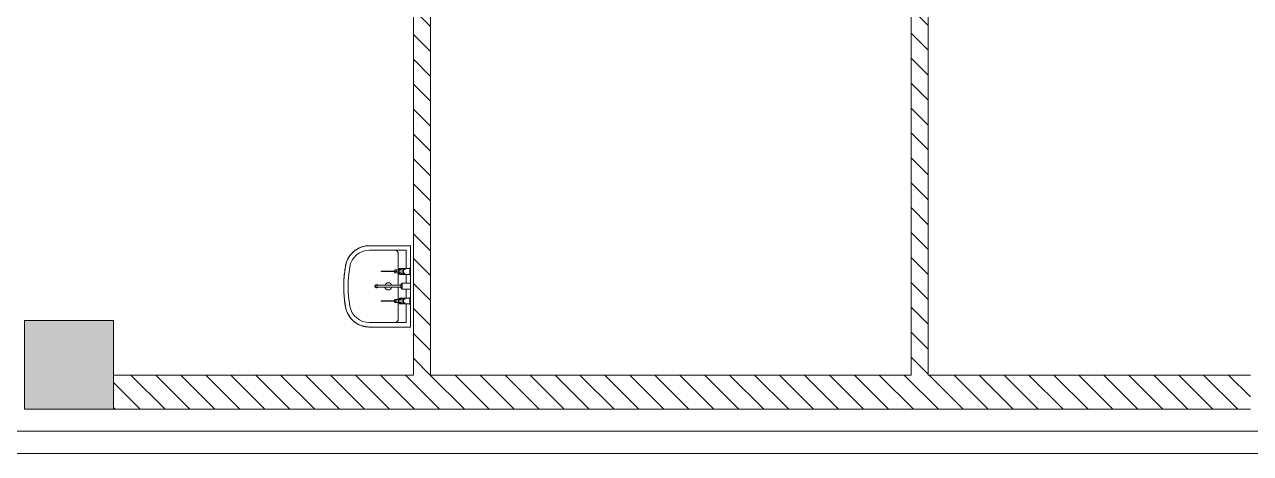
# Model space of a CAD drawing. Header units: millimetres. Extents: x -106145 to 154907, y -84585 to 152038.
# Drawn here: x -7036 to 1239, y 25320 to 28220 of the extents above; entities that cross this region are included whole.
import ezdxf

# ---------------------------------------------------------------- set-up
doc = ezdxf.new("R2010")
doc.units = ezdxf.units.MM
for name, color, linetype, lineweight in [('A-FLOR', 7, 'Continuous', 5), ('A-WALL', 7, 'Continuous', 5), ('A-WALL-PATT', 7, 'Continuous', 5), ('P-SANR-FIXT', 7, 'Continuous', 5), ('S-COLS', 7, 'Continuous', 5)]:
    doc.layers.add(name, color=color, linetype=linetype, lineweight=lineweight)
pattern_1 = [(315, (0, 0), (84.18955, 84.18955), [])]

# ---------------------------------------------------------------- blocks, each defined once
blk = doc.blocks.new('BASIN_handwash_Type_B - HYBA-010-V65-Site Plan -MAIN')
at = {"layer": 'P-SANR-FIXT', "color": 254, "true_color": 0xdddddd}
for p, q in [((-275, -500), (-275, -224)), ((-275, -224), (-275, -500)), ((-245, -470), (-245, -224)), ((245, -470), (245, -224)), ((275, -224), (275, -500)), ((275, -224), (275, -500)), ((-275, -351.1), (-275, -500)), ((-245, -470), (-245, -351.1)), ((245, -351.1), (245, -470)), ((275, -500), (275, -351.1)), ((-118.2, -470), (-245, -470)), ((-107.6, -418), (-220, -418)), ((-5.1, -418), (-90.2, -418)), ((-18.1, -470), (-78.9, -470)), ((92.4, -418), (7.3, -418)), ((81.1, -470), (21.2, -470)), ((220, -418), (109.8, -418)), ((245, -470), (120.4, -470)), ((-110.5, -500), (-275, -500)), ((-275, -500), (-110.5, -500)), ((-18.8, -500), (-87.3, -500)), ((-87.3, -500), (-18.8, -500)), ((89.5, -500), (21.2, -500)), ((21.2, -500), (89.5, -500)), ((275, -500), (112.7, -500)), ((112.7, -500), (275, -500))]:
    blk.add_line(p, q, dxfattribs=at)
at = {"layer": 'P-SANR-FIXT', "color": 254, "true_color": 0xdddddd, "flags": 128}
for points in [[(-139, -61.6), (-145.5, -62.9), (-151.9, -64.5), (-158.3, -66.3), (-164.5, -68.4), (-170.7, -70.7), (-176.8, -73.2), (-182.8, -76), (-188.7, -79.1), (-194.4, -82.3), (-200, -85.8), (-205.5, -89.5), (-210.8, -93.4), (-215.9, -97.6), (-220.9, -101.9), (-225.7, -106.5), (-230.3, -111.2), (-234.7, -116.1), (-239, -121.2), (-243, -126.4), (-246.8, -131.8), (-250.4, -137.3), (-253.7, -143), (-256.8, -148.8), (-259.7, -154.8), (-262.4, -160.8), (-264.8, -166.9), (-267, -173.2), (-268.9, -179.5), (-270.5, -185.9), (-271.9, -192.3), (-273.1, -198.8), (-273.9, -205.4), (-274.6, -211.9), (-274.9, -218.5), (-275, -224)], [(-50.8, -51.7), (-64.7, -52.5), (-97.9, -55.7), (-130.9, -60.3), (-139, -61.6)], [(41.9, -51.2), (35.4, -50.7), (2, -50), (-31.3, -50.6), (-45, -51.4)], [(134.9, -61), (101.9, -56.2), (68.7, -52.8), (46.5, -51.4)], [(275, -224), (274.9, -217.4), (274.5, -210.8), (273.8, -204.3), (272.9, -197.7), (271.7, -191.3), (270.3, -184.8), (268.6, -178.4), (266.6, -172.1), (264.4, -165.9), (262, -159.8), (259.3, -153.8), (256.3, -147.8), (253.2, -142.1), (249.8, -136.4), (246.2, -130.9), (242.3, -125.5), (238.3, -120.3), (234, -115.2), (229.6, -110.4), (224.9, -105.7), (220.1, -101.2), (215.1, -96.9), (209.9, -92.8), (204.6, -88.9), (199.1, -85.2), (193.5, -81.8), (187.7, -78.5), (181.8, -75.5), (175.8, -72.8), (169.7, -70.3), (163.5, -68), (157.2, -66), (150.8, -64.2), (144.4, -62.7), (137.9, -61.5)]]:
    blk.add_lwpolyline(points, dxfattribs=at)
at = {"layer": 'P-SANR-FIXT', "color": 254, "true_color": 0xdddddd}
for centre, radius, start, end in [((0, -350.5), 24.2, 107.55335, 254.59168), ((0, -350.5), 24.2, 291.78176, 66.0732), ((-220, -393), 25, 180, 270), ((220, -393), 25, 270, 0)]:
    blk.add_arc(centre, radius, start, end, dxfattribs=at)
for centre, major_axis, start_param, end_param in [((-109.9, -224), (165.1, 0), 1.748277, 3.141593), ((0, -883.6), (834.4, 0), 1.40836, 1.738187), ((0, -883.6), (804.4, 0), 1.408166, 1.737991), ((109.9, -224), (165.1, 0), 0, 1.418341), ((-109.9, -224), (-135.1, 0), 4.890944, 6.283185), ((109.9, -224), (135.1, 0), 0, 1.419404)]:
    blk.add_ellipse(centre, major_axis=major_axis, ratio=0.999048, start_param=start_param, end_param=end_param, dxfattribs=at)
for points, knots in [([(-275, -224), (-275, -217.5), (-274.2, -204.7), (-271.5, -189.1), (-268.2, -176.8), (-265.2, -167.7), (-261.6, -158.7), (-257.6, -150.1), (-253.1, -141.7), (-248, -133.5), (-242.5, -125.6), (-236.6, -118.1), (-230.3, -111), (-223.4, -104.2), (-216.3, -97.8), (-208.8, -91.8), (-201, -86.3), (-192.8, -81.3), (-184.3, -76.7), (-172.8, -71.3), (-157.9, -65.8), (-145.4, -62.8), (-139, -61.7)], [-1, -1, -1, -1, -0.916667, -0.833333, -0.791667, -0.75, -0.708333, -0.666667, -0.625, -0.583333, -0.541667, -0.5, -0.458333, -0.416667, -0.375, -0.333333, -0.291667, -0.25, -0.208333, -0.166667, -0.083333, 0, 0, 0, 0]), ([(-139, -61.7), (-123.9, -59.1), (-93.6, -54.8), (-32.8, -49.7), (28.6, -49.5), (89.4, -54.4), (119.8, -58.5), (134.9, -61)], [-1, -1, -1, -1, -0.833333, -0.666667, -0.333333, -0.166667, 0, 0, 0, 0]), ([(134.9, -61), (141.5, -62), (154.3, -64.8), (169.5, -70), (181.4, -75.2), (190.1, -79.7), (198.5, -84.8), (206.6, -90.2), (214.3, -96.1), (221.7, -102.5), (228.7, -109.4), (235.3, -116.5), (241.4, -124.1), (247.1, -132.1), (252.3, -140.4), (257, -148.9), (261.1, -157.6), (264.8, -166.7), (267.9, -176), (271.4, -188.5), (274.2, -204.3), (275, -217.4), (275, -224)], [-1, -1, -1, -1, -0.916667, -0.833333, -0.791667, -0.75, -0.708333, -0.666667, -0.625, -0.583333, -0.541667, -0.5, -0.458333, -0.416667, -0.375, -0.333333, -0.291667, -0.25, -0.208333, -0.166667, -0.083333, 0, 0, 0, 0])]:
    blk.add_open_spline(points, degree=3, knots=knots, dxfattribs=at)
blk = doc.blocks.new('TAPWARE_wall_mount_elbow_levers - HYTP-038-V66-Site Plan -MAIN')
at = {"layer": 'P-SANR-FIXT', "color": 254, "true_color": 0xdddddd}
for p, q in [((-10, 276), (-10, 271.7)), ((10, 271.7), (10, 276)), ((-99, 242.3), (-101, 242.3)), ((-101, 237.3), (-101, 242.3)), ((-101, 242.3), (-101, 237.3)), ((-99, 242.3), (-101, 242.3)), ((-101, 237.3), (-101, 242.3)), ((-101, 242.3), (-101, 237.3)), ((-101, 212.7), (-101, 237.3)), ((-101, 212.7), (-101, 237.3)), ((-101, 195), (-101, 212.7)), ((-101, 212.7), (-101, 195)), ((-101, 195), (-101, 212.7)), ((-101, 212.7), (-101, 195)), ((-101, 151.7), (-101, 195)), ((-101, 151.7), (-101, 195)), ((-99, 237.3), (-99, 242.3)), ((-99, 242.3), (-99, 237.3)), ((-99, 237.3), (-99, 242.3)), ((-99, 242.3), (-99, 237.3)), ((-99, 237.3), (-99, 212.7)), ((-99, 237.3), (-99, 212.7)), ((-99, 195), (-99, 212.7)), ((-99, 212.7), (-99, 195)), ((-99, 195), (-99, 212.7)), ((-99, 212.7), (-99, 195)), ((-99, 195), (-99, 151.7)), ((-99, 195), (-99, 151.7)), ((-7.5, 220.2), (-7.5, 100)), ((7.5, 100), (7.5, 220.2)), ((101, 242.3), (99, 242.3)), ((99, 237.3), (99, 242.3)), ((99, 242.3), (99, 237.3)), ((99, 212.7), (99, 237.3)), ((99, 195), (99, 212.7)), ((99, 212.7), (99, 195)), ((99, 151.7), (99, 195)), ((101, 237.3), (101, 242.3)), ((101, 242.3), (101, 237.3)), ((101, 237.3), (101, 212.7)), ((101, 195), (101, 212.7)), ((101, 212.7), (101, 195)), ((101, 195), (101, 151.7)), ((-110, 126.1), (-120, 116.1)), ((-120, 116.1), (-120, 91.1)), ((-110, 111.1), (-120, 101.1)), ((-120, 101.1), (-120, 46.1)), ((-100, 101.1), (-120, 101.1)), ((-120, 91.1), (-110, 81.1)), ((-100, 91.1), (-120, 91.1)), ((-100, 116.1), (-114.1, 116.1)), ((-110, 149.7), (-110, 111.1)), ((-110, 149.7), (-110, 126.1)), ((-100, 149.7), (-108.7, 149.7)), ((-100, 149.7), (-108.7, 149.7)), ((-100, 126.1), (-108.7, 126.1)), ((-101, 134.1), (-101, 151.7)), ((-101, 134.1), (-101, 151.7)), ((-101, 150.8), (-101, 145.8)), ((-101, 150.8), (-101, 145.8)), ((-101, 134.1), (-99, 134.1)), ((-101, 134.1), (-99, 134.1)), ((-91.3, 149.7), (-100, 149.7)), ((-91.3, 149.7), (-100, 149.7)), ((-91.3, 126.1), (-100, 126.1)), ((-85.9, 116.1), (-100, 116.1)), ((-80, 101.1), (-100, 101.1)), ((-80, 91.1), (-100, 91.1)), ((-99, 151.7), (-99, 134.1)), ((-99, 151.7), (-99, 134.1)), ((-99, 145.8), (-99, 150.8)), ((-99, 145.8), (-99, 150.8)), ((-90, 111.1), (-90, 149.7)), ((-90, 126.1), (-90, 149.7)), ((-80, 116.1), (-90, 126.1)), ((-80, 101.1), (-90, 111.1)), ((-90, 81.1), (-80, 91.1)), ((-80, 91.1), (-80, 116.1)), ((-80, 46.1), (-80, 101.1)), ((-9.9, 110), (-19.9, 100)), ((-19.9, 100), (-19.9, 45)), ((0.1, 100), (-19.9, 100)), ((0.1, 110), (-8.6, 110)), ((8.8, 110), (0.1, 110)), ((20.1, 100), (0.1, 100)), ((20.1, 100), (10.1, 110)), ((20.1, 45), (20.1, 100)), ((90, 126.1), (80, 116.1)), ((80, 116.1), (80, 91.1)), ((90, 111.1), (80, 101.1)), ((80, 101.1), (80, 46.1)), ((80, 101.1), (100, 101.1)), ((80, 91.1), (90, 81.1)), ((80, 91.1), (100, 91.1)), ((85.9, 116.1), (100, 116.1)), ((90, 149.7), (90, 111.1)), ((90, 149.7), (90, 126.1)), ((91.3, 149.7), (100, 149.7)), ((91.3, 149.7), (100, 149.7)), ((91.3, 126.1), (100, 126.1)), ((99, 134.1), (99, 151.7)), ((99, 150.8), (99, 145.8)), ((99, 134.1), (101, 134.1)), ((100, 149.7), (108.7, 149.7)), ((100, 149.7), (108.7, 149.7)), ((100, 126.1), (108.7, 126.1)), ((100, 116.1), (114.1, 116.1)), ((100, 101.1), (120, 101.1)), ((100, 91.1), (120, 91.1)), ((101, 151.7), (101, 134.1)), ((101, 145.8), (101, 150.8)), ((110, 111.1), (110, 149.7)), ((110, 126.1), (110, 149.7)), ((120, 116.1), (110, 126.1)), ((120, 101.1), (110, 111.1)), ((110, 81.1), (120, 91.1)), ((120, 91.1), (120, 116.1)), ((120, 46.1), (120, 101.1)), ((-124, 50), (-124, 45)), ((-124, 50), (-76, 50)), ((-120.8, 50), (-124, 50)), ((-124, 45), (-112, 45)), ((-76, 45), (-124, 45)), ((-100, 46.1), (-120, 46.1)), ((-112, 45), (-111.6, 45)), ((-88, 45), (-112, 45)), ((-80, 46.1), (-100, 46.1)), ((-88.4, 45), (-88, 45)), ((-88, 45), (-76, 45)), ((-76, 50), (-79.2, 50)), ((-76, 45), (-76, 50)), ((0.1, 45), (-19.9, 45)), ((20.1, 45), (0.1, 45)), ((76, 50), (76, 45)), ((76, 50), (124, 50)), ((79.2, 50), (76, 50)), ((76, 45), (88, 45)), ((124, 45), (76, 45)), ((80, 46.1), (100, 46.1)), ((112, 45), (88, 45)), ((88, 45), (88.4, 45)), ((100, 46.1), (120, 46.1)), ((111.6, 45), (112, 45)), ((112, 45), (124, 45)), ((124, 50), (120.8, 50)), ((124, 45), (124, 50))]:
    blk.add_line(p, q, dxfattribs=at)
at = {"layer": 'P-SANR-FIXT', "color": 254, "true_color": 0xdddddd, "flags": 128}
for points in [[(-7.5, 271.7), (-7.5, 271.2), (-7.5, 270.5), (-7.5, 269.8), (-7.5, 268.9), (-7.5, 268.1), (-7.5, 267.1), (-7.5, 266), (-7.5, 264.9), (-7.5, 263.7), (-7.5, 262.5), (-7.5, 261.1), (-7.5, 259.7), (-7.5, 258.3), (-7.5, 256.8), (-7.5, 255.2), (-7.5, 253.6), (-7.5, 251.9), (-7.5, 250.1), (-7.5, 248.3), (-7.5, 246.5), (-7.5, 244.6), (-7.5, 242.7), (-7.5, 240.8), (-7.5, 238.8), (-7.5, 236.8), (-7.5, 234.8), (-7.5, 232.7), (-7.5, 230.6), (-7.5, 228.5), (-7.5, 226.4), (-7.5, 224.3), (-7.5, 222.2), (-7.5, 220.2)], [(7.5, 220.2), (7.5, 222.3), (7.5, 224.4), (7.5, 226.5), (7.5, 228.7), (7.5, 230.8), (7.5, 232.8), (7.5, 234.9), (7.5, 236.9), (7.5, 238.9), (7.5, 240.9), (7.5, 242.9), (7.5, 244.8), (7.5, 246.6), (7.5, 248.5), (7.5, 250.2), (7.5, 252), (7.5, 253.7), (7.5, 255.3), (7.5, 256.9), (7.5, 258.4), (7.5, 259.8), (7.5, 261.2), (7.5, 262.5), (7.5, 263.8), (7.5, 265), (7.5, 266.1), (7.5, 267.1), (7.5, 268.1), (7.5, 269), (7.5, 269.8), (7.5, 270.5), (7.5, 271.2), (7.5, 271.7)], [(-109, 149.7), (-108.5, 150.1), (-108, 150.5), (-107.6, 150.9), (-107.1, 151.2), (-106.5, 151.6), (-106, 151.9), (-105.5, 152.2), (-104.9, 152.5), (-104.3, 152.7), (-103.8, 153), (-103.2, 153.2), (-102.6, 153.4), (-102, 153.5), (-101.4, 153.6), (-100.8, 153.8)], [(-109, 149.7), (-108.5, 150.1), (-108, 150.5), (-107.6, 150.9), (-107.1, 151.2), (-106.5, 151.6), (-106, 151.9), (-105.5, 152.2), (-104.9, 152.5), (-104.3, 152.7), (-103.8, 153), (-103.2, 153.2), (-102.6, 153.4), (-102, 153.5), (-101.4, 153.6), (-100.8, 153.8)], [(-98.8, 153.7), (-98.2, 153.6), (-97.6, 153.4), (-97, 153.2), (-96.4, 153), (-95.8, 152.8), (-95.3, 152.6), (-94.7, 152.3), (-94.1, 152), (-93.6, 151.7), (-93.1, 151.3), (-92.6, 151), (-92.1, 150.6), (-91.6, 150.2), (-91.2, 149.8), (-91, 149.7)], [(-98.8, 153.7), (-98.2, 153.6), (-97.6, 153.4), (-97, 153.2), (-96.4, 153), (-95.8, 152.8), (-95.3, 152.6), (-94.7, 152.3), (-94.1, 152), (-93.6, 151.7), (-93.1, 151.3), (-92.6, 151), (-92.1, 150.6), (-91.6, 150.2), (-91.2, 149.8), (-91, 149.7)], [(91, 149.7), (91.5, 150.1), (92, 150.5), (92.4, 150.9), (92.9, 151.2), (93.5, 151.6), (94, 151.9), (94.5, 152.2), (95.1, 152.5), (95.7, 152.7), (96.2, 153), (96.8, 153.2), (97.4, 153.4), (98, 153.5), (98.6, 153.6), (99.2, 153.8)], [(91, 149.7), (91.5, 150.1), (92, 150.5), (92.4, 150.9), (92.9, 151.2), (93.5, 151.6), (94, 151.9), (94.5, 152.2), (95.1, 152.5), (95.7, 152.7), (96.2, 153), (96.8, 153.2), (97.4, 153.4), (98, 153.5), (98.6, 153.6), (99.2, 153.8)], [(101.2, 153.7), (101.8, 153.6), (102.4, 153.4), (103, 153.2), (103.6, 153), (104.2, 152.8), (104.7, 152.6), (105.3, 152.3), (105.9, 152), (106.4, 151.7), (106.9, 151.3), (107.4, 151), (107.9, 150.6), (108.4, 150.2), (108.8, 149.8), (109, 149.7)], [(101.2, 153.7), (101.8, 153.6), (102.4, 153.4), (103, 153.2), (103.6, 153), (104.2, 152.8), (104.7, 152.6), (105.3, 152.3), (105.9, 152), (106.4, 151.7), (106.9, 151.3), (107.4, 151), (107.9, 150.6), (108.4, 150.2), (108.8, 149.8), (109, 149.7)]]:
    blk.add_lwpolyline(points, dxfattribs=at)
at = {"layer": 'P-SANR-FIXT', "color": 254, "true_color": 0xdddddd}
for centre, major_axis, start_param, end_param in [((0, 276), (-10, 0), 3.141593, 6.283185), ((0, 271.7), (10, 0), 0, 3.141593), ((0, 276), (10, 0), 3.141593, 3.403392), ((0, 271.7), (10, 0), 3.141593, 4.18879), ((0, 271.7), (-7.5, 0), 3.141593, 6.283185), ((0, 271.7), (7.5, 0), 3.141593, 4.18879), ((0, 271.7), (10, 0), 5.235988, 6.283185), ((0, 271.7), (-7.5, 0), 2.356194, 3.141593), ((0, 276), (-10, 0), 2.879793, 3.141593)]:
    blk.add_ellipse(centre, major_axis=major_axis, ratio=0.968067, start_param=start_param, end_param=end_param, dxfattribs=at)
blk = doc.blocks.new('2022_11_09_AB BLOCKFACADE WITH CONTINOUS WINDOW_rvt-1-Site Plan -MAIN')
at = {"layer": 'A-WALL-PATT', "true_color": 0xeaeaea}
h = blk.add_hatch(dxfattribs=at)
h.set_pattern_fill('FP_19', color=254, style=0, pattern_type=2)
h.set_pattern_definition(pattern_1)
h.paths.add_polyline_path([(-4393.8, 25850), (-4296.3, 25850), (-4296.3, 30475), (-4411.3, 30475), (-4411.3, 25850)], flags=0)
h = blk.add_hatch(dxfattribs=at)
h.set_pattern_fill('FP_19', color=254, style=0, pattern_type=2)
h.set_pattern_definition(pattern_1)
h.paths.add_polyline_path([(-936.3, 25850), (-936.3, 30475), (-1051.3, 30475), (-1051.3, 25850)], flags=0)
h = blk.add_hatch(dxfattribs=at)
h.set_pattern_fill('FP_19', color=254, style=0, pattern_type=2)
h.set_pattern_definition(pattern_1)
h.paths.add_polyline_path([(857.2, 25620), (1238.7, 25620), (1238.7, 25850), (-6436.3, 25850), (-6436.3, 25620), (-437.3, 25620)], flags=0)
at = {"layer": 'S-COLS', "true_color": 0xeaeaea}
blk.add_hatch(color=254, dxfattribs=at).paths.add_polyline_path([(-7036.3, 25620.1), (-6436.3, 25620.1), (-6436.3, 26220.1), (-7036.3, 26220.1)], flags=0)
at = {"layer": 'A-FLOR', "color": 254, "true_color": 0xdddddd}
for p, q in [((5408.7, 25470), (-8286.2, 25470)), ((-8286.2, 25470), (5408.7, 25470)), ((-8136.2, 25320), (5258.7, 25320)), ((5258.7, 25320), (-8136.2, 25320))]:
    blk.add_line(p, q, dxfattribs=at)
at = {"layer": 'A-WALL', "color": 254, "lineweight": 18, "true_color": 0xdddddd}
for p, q in [((-4411.3, 30475), (-4411.3, 25850)), ((-4296.3, 25850), (-4296.3, 30475)), ((-1051.3, 30475), (-1051.3, 25850)), ((-936.3, 25850), (-936.3, 30475)), ((-4411.3, 25850), (-6436.3, 25850)), ((-6436.3, 25850), (-6436.3, 25620)), ((-1051.3, 25850), (-4296.3, 25850)), ((1238.7, 25850), (-936.3, 25850)), ((-6436.3, 25620), (1238.7, 25620))]:
    blk.add_line(p, q, dxfattribs=at)
at = {"layer": 'S-COLS', "color": 254, "true_color": 0xdddddd}
for p, q in [((-6436.3, 26220.1), (-7036.3, 26220.1)), ((-7036.3, 26220.1), (-7036.3, 25620.1)), ((-6436.3, 25620.1), (-6436.3, 26220.1)), ((-7036.3, 25620.1), (-6436.3, 25620.1))]:
    blk.add_line(p, q, dxfattribs=at)
at = {"color": 253, "lineweight": 5, "true_color": 0xaaaaaa}
for name, p, rotation in [('BASIN_handwash_Type_B - HYBA-010-V65-Site Plan -MAIN', (-4931.3, 26449.9), 89.99999999997706), ('TAPWARE_wall_mount_elbow_levers - HYTP-038-V66-Site Plan -MAIN', (-4386.3, 26451), 89.99999755268706)]:
    blk.add_blockref(name, p, dxfattribs=dict(at, rotation=rotation))

msp = doc.modelspace()

# ---------------------------------------------------------------- block references
at = {"lineweight": 5}
msp.add_blockref('2022_11_09_AB BLOCKFACADE WITH CONTINOUS WINDOW_rvt-1-Site Plan -MAIN', (0, 0), dxfattribs=at)

doc.saveas('drawing.dxf')
